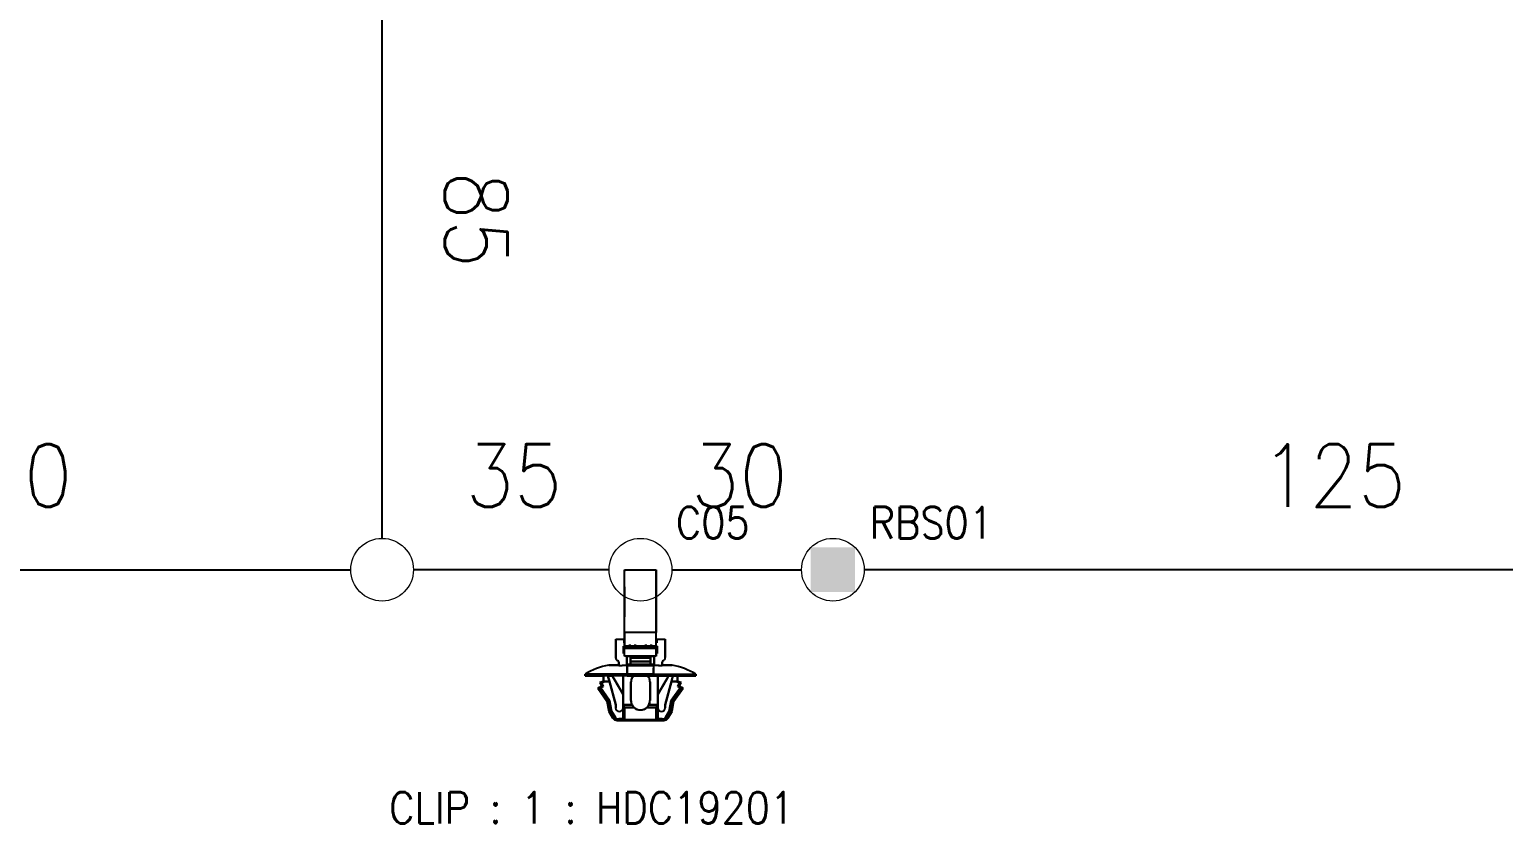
# Model space of a CAD drawing. Header units: inches. Extents: x 47316 to 59086, y 3141 to 11743.
# Drawn here: x 51035.4 to 51153, y 3653 to 3716.3 of the extents above; entities that cross this region are included whole.
import ezdxf

# ---------------------------------------------------------------- set-up
doc = ezdxf.new("R2010")
doc.units = ezdxf.units.IN
doc.header["$MEASUREMENT"] = 0
doc.styles.get("Standard").update_dxf_attribs({"font": ''})
doc.styles.get('Standard').set_extended_font_data('SimSun')
doc.linetypes.add('_VH_FELT_TAPE', pattern='A,0.4,-0.7,["FELT",Standard,S=0.3,R=0,X=-0.5,Y=-0.15],-0.7', length=1.8)

msp = doc.modelspace()

# ---------------------------------------------------------------- linework, layer by layer
at = {"color": 0, "linetype": '_VH_FELT_TAPE', "lineweight": -3, "ltscale": 5}
for p, q in [((51063.52, 3675.72), (51063.52, 3726.93)), ((51008.44, 3673.22), (51061.02, 3673.22)), ((51081.63, 3673.22), (51066.02, 3673.22)), ((51086.63, 3673.22), (51096.98, 3673.22)), ((51175.58, 3673.22), (51101.98, 3673.22))]:
    msp.add_line(p, q, dxfattribs=at)
at = {"color": 7, "ltscale": 0.378893}
msp.add_line((51082.86, 3668.22), (51082.86, 3673.22), dxfattribs=at)
at = {"color": 7, "ltscale": 0.15}
for p, q in [((51082.86, 3673.22), (51085.39, 3673.22)), ((51085.39, 3668.22), (51082.86, 3668.22)), ((51085.39, 3668.22), (51082.86, 3668.22)), ((51082.86, 3666.96), (51085.39, 3666.96)), ((51085.39, 3666.96), (51082.86, 3666.96)), ((51085.39, 3666.33), (51082.86, 3666.33)), ((51085.39, 3666.33), (51082.86, 3666.33)), ((51082.86, 3661.26), (51085.39, 3661.26)), ((51085.39, 3661.26), (51082.86, 3661.26))]:
    msp.add_line(p, q, dxfattribs=at)
at = {"color": 7, "ltscale": 0.0272}
msp.add_line((51082.86, 3673.11), (51082.86, 3673.22), dxfattribs=at)
at = {"color": 7, "ltscale": 0.37888}
msp.add_line((51082.86, 3668.22), (51082.86, 3673.22), dxfattribs=at)
at = {"color": 7, "ltscale": 0.027199}
msp.add_line((51082.86, 3673.22), (51082.86, 3673.11), dxfattribs=at)
at = {"color": 7, "ltscale": 0.378897}
msp.add_line((51085.39, 3673.22), (51085.39, 3668.22), dxfattribs=at)
at = {"color": 7, "ltscale": 0.215019}
msp.add_line((51085.39, 3669.79), (51085.39, 3673.22), dxfattribs=at)
at = {"color": 7, "ltscale": 0.315749}
msp.add_line((51085.39, 3673.22), (51085.39, 3668.65), dxfattribs=at)
at = {"color": 7, "ltscale": 0.378905}
msp.add_line((51085.39, 3668.22), (51085.39, 3673.22), dxfattribs=at)
at = {"color": 7, "ltscale": 0.315758}
msp.add_line((51085.39, 3673.22), (51085.39, 3668.65), dxfattribs=at)
at = {"color": 7, "ltscale": 0.179182}
msp.add_line((51085.39, 3669.96), (51085.39, 3672.97), dxfattribs=at)
at = {"color": 7, "ltscale": 0.142593}
msp.add_line((51082.86, 3669.46), (51082.86, 3671.86), dxfattribs=at)
at = {"color": 7, "ltscale": 0.142589}
msp.add_line((51082.86, 3671.86), (51082.86, 3669.46), dxfattribs=at)
at = {"color": 7, "ltscale": 0.026669}
for p, q in [((51085.39, 3669.96), (51085.39, 3669.51)), ((51085.39, 3669.51), (51085.39, 3669.96)), ((51085.39, 3669.79), (51085.39, 3669.34))]:
    msp.add_line(p, q, dxfattribs=at)
at = {"color": 7, "ltscale": 0.108633}
msp.add_line((51085.39, 3667.68), (51085.39, 3669.51), dxfattribs=at)
at = {"color": 7, "ltscale": 0.076392}
msp.add_line((51085.39, 3668.22), (51085.39, 3669.51), dxfattribs=at)
at = {"color": 7, "ltscale": 0.098454}
msp.add_line((51085.39, 3667.68), (51085.39, 3669.34), dxfattribs=at)
at = {"color": 7, "ltscale": 0.039999}
for p, q in [((51082.15, 3667.68), (51082.82, 3667.68)), ((51082.15, 3667.68), (51082.82, 3667.68)), ((51085.43, 3667.68), (51086.11, 3667.68)), ((51085.43, 3667.68), (51086.11, 3667.68))]:
    msp.add_line(p, q, dxfattribs=at)
at = {"color": 7, "ltscale": 0.022501}
for p, q in [((51082.15, 3667.68), (51082.15, 3667.3)), ((51082.15, 3667.3), (51082.15, 3667.68)), ((51086.11, 3667.68), (51086.11, 3667.3)), ((51086.11, 3667.68), (51086.11, 3667.3))]:
    msp.add_line(p, q, dxfattribs=at)
at = {"color": 7, "ltscale": 0.0175}
for p, q in [((51082.82, 3667.68), (51082.82, 3667.38)), ((51082.82, 3667.38), (51082.82, 3667.68)), ((51085.43, 3667.68), (51085.43, 3667.38)), ((51085.43, 3667.68), (51085.43, 3667.38)), ((51085.43, 3667.38), (51085.43, 3667.68))]:
    msp.add_line(p, q, dxfattribs=at)
at = {"color": 7, "ltscale": 0.002499}
for p, q in [((51082.82, 3667.68), (51082.86, 3667.68)), ((51085.39, 3667.68), (51085.43, 3667.68)), ((51082.78, 3667.13), (51082.82, 3667.13)), ((51082.82, 3667.13), (51082.78, 3667.13)), ((51082.82, 3667.13), (51082.78, 3667.13)), ((51082.86, 3667.38), (51082.82, 3667.38)), ((51082.82, 3667.38), (51082.86, 3667.38)), ((51082.86, 3666.58), (51082.82, 3666.58)), ((51082.82, 3666.58), (51082.86, 3666.58)), ((51082.86, 3666.58), (51082.82, 3666.58)), ((51085.43, 3667.38), (51085.39, 3667.38)), ((51085.39, 3667.38), (51085.43, 3667.38)), ((51085.43, 3666.58), (51085.39, 3666.58)), ((51085.39, 3666.58), (51085.43, 3666.58)), ((51085.43, 3666.58), (51085.39, 3666.58)), ((51085.47, 3667.13), (51085.43, 3667.13)), ((51085.47, 3667.13), (51085.43, 3667.13))]:
    msp.add_line(p, q, dxfattribs=at)
at = {"color": 7, "ltscale": 2.6e-05}
for p, q in [((51082.82, 3667.68), (51082.82, 3667.68)), ((51085.43, 3667.68), (51085.43, 3667.68))]:
    msp.add_line(p, q, dxfattribs=at)
at = {"color": 7, "ltscale": 0.0644}
for p, q in [((51082.86, 3668.22), (51082.86, 3667.14)), ((51082.86, 3667.14), (51082.86, 3668.22)), ((51085.39, 3667.14), (51085.39, 3668.22)), ((51085.39, 3667.14), (51085.39, 3668.22))]:
    msp.add_line(p, q, dxfattribs=at)
at = {"color": 7, "ltscale": 0.057913}
msp.add_line((51085.39, 3667.68), (51085.39, 3668.65), dxfattribs=at)
at = {"color": 7, "ltscale": 0.025}
for p, q in [((51086.11, 3667.26), (51086.11, 3667.68)), ((51083.29, 3667.14), (51083.71, 3667.14)), ((51083.29, 3667.14), (51083.71, 3667.14)), ((51084.55, 3667.14), (51084.97, 3667.14)), ((51084.55, 3667.14), (51084.97, 3667.14)), ((51084.55, 3667.13), (51084.97, 3667.13))]:
    msp.add_line(p, q, dxfattribs=at)
at = {"color": 7, "ltscale": 0.064999}
for p, q in [((51082.15, 3667.3), (51082.15, 3666.21)), ((51082.15, 3666.21), (51082.15, 3667.3)), ((51086.11, 3667.3), (51086.11, 3666.21)), ((51086.11, 3667.3), (51086.11, 3666.21))]:
    msp.add_line(p, q, dxfattribs=at)
at = {"color": 7, "ltscale": 0.035001}
for p, q in [((51082.78, 3666.54), (51082.78, 3667.13)), ((51082.78, 3666.54), (51082.78, 3667.13)), ((51082.78, 3667.13), (51082.78, 3666.54)), ((51085.47, 3667.13), (51085.47, 3666.54)), ((51085.47, 3666.54), (51085.47, 3667.13)), ((51085.18, 3664.77), (51085.18, 3665.36)), ((51085.18, 3664.77), (51085.18, 3665.36))]:
    msp.add_line(p, q, dxfattribs=at)
at = {"color": 7, "ltscale": 0.004999}
for p, q in [((51082.86, 3666.54), (51082.78, 3666.54)), ((51082.78, 3666.54), (51082.86, 3666.54)), ((51085.47, 3666.54), (51085.39, 3666.54)), ((51085.39, 3666.54), (51085.47, 3666.54))]:
    msp.add_line(p, q, dxfattribs=at)
at = {"color": 7, "ltscale": 0.032501}
for p, q in [((51082.82, 3667.13), (51082.82, 3666.58)), ((51082.82, 3666.58), (51082.82, 3667.13)), ((51085.43, 3667.13), (51085.43, 3666.58)), ((51085.43, 3667.13), (51085.43, 3666.58))]:
    msp.add_line(p, q, dxfattribs=at)
at = {"color": 7, "ltscale": 0.154999}
for p, q in [((51085.43, 3667.13), (51082.82, 3667.13)), ((51082.82, 3667.13), (51085.43, 3667.13))]:
    msp.add_line(p, q, dxfattribs=at)
at = {"color": 7, "ltscale": 0.0375}
for p, q in [((51082.86, 3666.33), (51082.86, 3666.96)), ((51082.86, 3666.33), (51082.86, 3666.96)), ((51085.39, 3666.96), (51085.39, 3666.33)), ((51085.39, 3666.33), (51085.39, 3666.96))]:
    msp.add_line(p, q, dxfattribs=at)
at = {"color": 7, "ltscale": 0.0075}
for p, q in [((51083.29, 3667.26), (51083.29, 3667.13)), ((51083.29, 3667.13), (51083.29, 3667.26)), ((51083.71, 3667.13), (51083.71, 3667.26)), ((51083.71, 3667.26), (51083.71, 3667.13)), ((51084.55, 3667.26), (51084.55, 3667.13)), ((51084.55, 3667.13), (51084.55, 3667.26)), ((51084.97, 3667.13), (51084.97, 3667.26)), ((51084.97, 3667.26), (51084.97, 3667.13)), ((51079.71, 3664.9), (51079.71, 3664.77)), ((51079.71, 3664.77), (51079.71, 3664.9)), ((51083.07, 3664.77), (51083.07, 3664.9)), ((51083.07, 3664.9), (51083.07, 3664.77)), ((51085.18, 3664.9), (51085.18, 3664.77)), ((51085.18, 3664.77), (51085.18, 3664.9)), ((51088.55, 3664.9), (51088.55, 3664.77)), ((51088.55, 3664.77), (51088.55, 3664.9)), ((51082.39, 3661.2), (51082.39, 3661.32)), ((51082.39, 3661.2), (51082.39, 3661.32)), ((51085.52, 3661.2), (51085.52, 3661.32)), ((51085.87, 3661.32), (51085.87, 3661.2)), ((51085.87, 3661.32), (51085.87, 3661.2))]:
    msp.add_line(p, q, dxfattribs=at)
at = {"color": 7, "ltscale": 0.000368}
msp.add_line((51083.29, 3667.14), (51083.29, 3667.13), dxfattribs=at)
at = {"color": 7, "ltscale": 0.023056}
msp.add_line((51083.32, 3667.13), (51083.71, 3667.13), dxfattribs=at)
at = {"color": 7, "ltscale": 0.000322}
msp.add_line((51084.55, 3667.13), (51084.55, 3667.14), dxfattribs=at)
at = {"color": 7, "ltscale": 0.002502}
msp.add_line((51085.39, 3666.54), (51085.39, 3666.58), dxfattribs=at)
at = {"color": 7, "ltscale": 0.021939}
msp.add_line((51085.43, 3667.13), (51085.43, 3666.76), dxfattribs=at)
at = {"color": 7, "ltscale": 0.010562}
msp.add_line((51085.43, 3666.58), (51085.43, 3666.76), dxfattribs=at)
at = {"color": 7, "ltscale": 0.000629}
msp.add_line((51085.46, 3667.13), (51085.47, 3667.13), dxfattribs=at)
at = {"color": 7, "ltscale": 0.0625}
msp.add_line((51086.11, 3666.21), (51086.11, 3667.26), dxfattribs=at)
at = {"color": 7, "ltscale": 0.047501}
for p, q in [((51082.4, 3665.62), (51081.6, 3665.62)), ((51081.6, 3665.62), (51082.4, 3665.62)), ((51086.65, 3665.62), (51085.85, 3665.62)), ((51085.85, 3665.62), (51086.65, 3665.62))]:
    msp.add_line(p, q, dxfattribs=at)
at = {"color": 7, "ltscale": 0.017476}
for p, q in [((51082.4, 3665.85), (51082.4, 3665.55)), ((51085.85, 3665.85), (51085.85, 3665.55))]:
    msp.add_line(p, q, dxfattribs=at)
at = {"color": 7, "ltscale": 0.017471}
for p, q in [((51082.4, 3665.55), (51082.4, 3665.85)), ((51085.85, 3665.55), (51085.85, 3665.85))]:
    msp.add_line(p, q, dxfattribs=at)
at = {"color": 7, "ltscale": 0.00369}
for p, q in [((51082.4, 3665.62), (51082.4, 3665.55)), ((51085.85, 3665.55), (51085.85, 3665.62))]:
    msp.add_line(p, q, dxfattribs=at)
at = {"color": 7, "ltscale": 0.040002}
for p, q in [((51083.03, 3665.66), (51083.03, 3666.33)), ((51083.03, 3665.66), (51083.03, 3666.33)), ((51083.03, 3666.33), (51083.03, 3665.66)), ((51085.22, 3666.33), (51085.22, 3665.66)), ((51085.22, 3665.66), (51085.22, 3666.33))]:
    msp.add_line(p, q, dxfattribs=at)
at = {"color": 7, "ltscale": 0.017502}
for p, q in [((51083.03, 3666.33), (51083.33, 3666.33)), ((51084.93, 3666.33), (51085.22, 3666.33))]:
    msp.add_line(p, q, dxfattribs=at)
at = {"color": 7, "ltscale": 0.129999}
for p, q in [((51085.22, 3665.66), (51083.03, 3665.66)), ((51083.03, 3665.66), (51085.22, 3665.66))]:
    msp.add_line(p, q, dxfattribs=at)
at = {"color": 7, "ltscale": 0.040569}
for p, q in [((51083.07, 3664.9), (51083.07, 3665.58)), ((51085.18, 3665.58), (51085.18, 3664.9))]:
    msp.add_line(p, q, dxfattribs=at)
at = {"color": 7, "ltscale": 0.125}
for p, q in [((51083.07, 3665.58), (51085.18, 3665.58)), ((51085.18, 3665.58), (51083.07, 3665.58)), ((51083.07, 3664.9), (51085.18, 3664.9)), ((51085.18, 3664.9), (51083.07, 3664.9)), ((51083.07, 3664.77), (51085.18, 3664.77)), ((51085.18, 3664.77), (51083.07, 3664.77))]:
    msp.add_line(p, q, dxfattribs=at)
at = {"color": 7, "ltscale": 0.040567}
for p, q in [((51083.07, 3665.58), (51083.07, 3664.9)), ((51085.18, 3665.58), (51085.18, 3664.9))]:
    msp.add_line(p, q, dxfattribs=at)
at = {"color": 7, "ltscale": 0.02751}
msp.add_line((51083.07, 3664.9), (51083.07, 3665.36), dxfattribs=at)
msp.add_line((51083.07, 3664.9), (51083.07, 3665.36), dxfattribs=at)
at = {"color": 7, "ltscale": 0.00087}
for p, q in [((51083.33, 3666.32), (51083.33, 3666.33)), ((51083.33, 3666.33), (51083.33, 3666.32)), ((51084.93, 3666.32), (51084.93, 3666.33)), ((51084.93, 3666.33), (51084.93, 3666.32))]:
    msp.add_line(p, q, dxfattribs=at)
at = {"color": 7, "ltscale": 0.095001}
for p, q in [((51084.93, 3666.32), (51083.33, 3666.32)), ((51083.33, 3666.32), (51084.93, 3666.32)), ((51084.93, 3666.19), (51083.33, 3666.19)), ((51083.33, 3666.19), (51084.93, 3666.19)), ((51083.33, 3665.89), (51084.93, 3665.89)), ((51084.93, 3665.89), (51083.33, 3665.89)), ((51083.33, 3665.68), (51084.93, 3665.68))]:
    msp.add_line(p, q, dxfattribs=at)
at = {"color": 7, "ltscale": 0.007443}
for p, q in [((51083.33, 3666.19), (51083.33, 3666.32)), ((51083.33, 3666.32), (51083.33, 3666.19)), ((51084.93, 3666.19), (51084.93, 3666.32)), ((51084.93, 3666.32), (51084.93, 3666.19))]:
    msp.add_line(p, q, dxfattribs=at)
at = {"color": 7, "ltscale": 0.017839}
for p, q in [((51083.33, 3665.89), (51083.33, 3666.19)), ((51083.33, 3666.19), (51083.33, 3665.89)), ((51084.93, 3665.89), (51084.93, 3666.19)), ((51084.93, 3666.19), (51084.93, 3665.89))]:
    msp.add_line(p, q, dxfattribs=at)
at = {"color": 7, "ltscale": 0.012407}
for p, q in [((51083.33, 3665.68), (51083.33, 3665.89)), ((51084.93, 3665.68), (51084.93, 3665.89))]:
    msp.add_line(p, q, dxfattribs=at)
at = {"color": 7, "ltscale": 0.013841}
for p, q in [((51083.33, 3665.89), (51083.33, 3665.66)), ((51084.93, 3665.66), (51084.93, 3665.89))]:
    msp.add_line(p, q, dxfattribs=at)
at = {"color": 7, "ltscale": 0.001447}
msp.add_line((51083.33, 3665.68), (51083.33, 3665.66), dxfattribs=at)
at = {"color": 7, "ltscale": 0.023952}
msp.add_line((51084.93, 3665.93), (51084.93, 3666.33), dxfattribs=at)
at = {"color": 7, "ltscale": 0.014789}
msp.add_line((51084.93, 3665.91), (51084.93, 3665.66), dxfattribs=at)
at = {"color": 7, "ltscale": 0.013786}
msp.add_line((51085.85, 3665.62), (51085.85, 3665.85), dxfattribs=at)
at = {"color": 7, "ltscale": 0.2}
for p, q in [((51079.71, 3664.9), (51083.07, 3664.9)), ((51083.07, 3664.9), (51079.71, 3664.9)), ((51083.07, 3664.77), (51079.71, 3664.77)), ((51083.07, 3664.77), (51079.71, 3664.77)), ((51085.18, 3664.9), (51088.55, 3664.9)), ((51085.18, 3664.9), (51088.55, 3664.9)), ((51085.18, 3664.77), (51088.55, 3664.77)), ((51088.55, 3664.77), (51085.18, 3664.77))]:
    msp.add_line(p, q, dxfattribs=at)
at = {"color": 7, "ltscale": 0.087396}
for p, q in [((51079.71, 3664.77), (51081.18, 3664.77)), ((51079.71, 3664.77), (51081.18, 3664.77)), ((51088.55, 3664.77), (51087.08, 3664.77))]:
    msp.add_line(p, q, dxfattribs=at)
at = {"color": 7, "ltscale": 0.018174}
msp.add_line((51081.18, 3664.31), (51080.89, 3664.23), dxfattribs=at)
at = {"color": 7, "ltscale": 0.000925}
msp.add_line((51080.89, 3664.23), (51080.9, 3664.23), dxfattribs=at)
at = {"color": 7, "ltscale": 0.020195}
for p, q in [((51080.89, 3664.23), (51081.01, 3663.91)), ((51081.03, 3664.23), (51081.15, 3663.91)), ((51081.15, 3663.91), (51081.03, 3664.23)), ((51087.23, 3664.23), (51087.1, 3663.91)), ((51087.1, 3663.91), (51087.23, 3664.23)), ((51087.24, 3663.91), (51087.37, 3664.23))]:
    msp.add_line(p, q, dxfattribs=at)
at = {"color": 7, "ltscale": 0.000912}
for p, q in [((51080.9, 3664.23), (51080.89, 3664.23)), ((51087.24, 3663.91), (51087.23, 3663.91))]:
    msp.add_line(p, q, dxfattribs=at)
at = {"color": 7, "ltscale": 0.002823}
msp.add_line((51080.9, 3664.23), (51080.95, 3664.23), dxfattribs=at)
at = {"color": 7, "ltscale": 0.00282}
for p, q in [((51080.95, 3664.23), (51080.9, 3664.23)), ((51087.23, 3663.91), (51087.18, 3663.91))]:
    msp.add_line(p, q, dxfattribs=at)
at = {"color": 7, "ltscale": 0.004681}
for p, q in [((51080.95, 3664.23), (51081.03, 3664.23)), ((51081.03, 3664.23), (51080.95, 3664.23))]:
    msp.add_line(p, q, dxfattribs=at)
at = {"color": 7, "ltscale": 0.018199}
for p, q in [((51081.32, 3664.31), (51081.03, 3664.23)), ((51081.03, 3664.23), (51081.32, 3664.31)), ((51086.93, 3664.31), (51087.23, 3664.23)), ((51087.23, 3664.23), (51086.93, 3664.31))]:
    msp.add_line(p, q, dxfattribs=at)
at = {"color": 7, "ltscale": 0.027499}
for p, q in [((51081.18, 3664.31), (51081.18, 3664.77)), ((51081.18, 3664.77), (51081.18, 3664.31)), ((51087.07, 3664.31), (51087.07, 3664.77)), ((51087.07, 3664.77), (51087.07, 3664.31))]:
    msp.add_line(p, q, dxfattribs=at)
at = {"color": 7, "ltscale": 0.000286}
for p, q in [((51081.18, 3664.31), (51081.19, 3664.31)), ((51081.19, 3664.31), (51081.18, 3664.31))]:
    msp.add_line(p, q, dxfattribs=at)
at = {"color": 7, "ltscale": 0.00033}
for p, q in [((51081.19, 3664.31), (51081.18, 3664.31)), ((51087.07, 3664.31), (51087.07, 3664.31)), ((51081.01, 3663.91), (51081.02, 3663.91))]:
    msp.add_line(p, q, dxfattribs=at)
at = {"color": 7, "ltscale": 0.008441}
for p, q in [((51081.18, 3664.31), (51081.32, 3664.31)), ((51081.32, 3664.31), (51081.18, 3664.31)), ((51081.01, 3663.91), (51081.15, 3663.91))]:
    msp.add_line(p, q, dxfattribs=at)
at = {"color": 7, "ltscale": 0.008432}
msp.add_line((51081.32, 3664.31), (51081.18, 3664.31), dxfattribs=at)
at = {"color": 7, "ltscale": 0.000342}
for p, q in [((51081.18, 3664.31), (51081.19, 3664.31)), ((51087.07, 3664.31), (51087.07, 3664.31))]:
    msp.add_line(p, q, dxfattribs=at)
at = {"color": 7, "ltscale": 0.002209}
msp.add_line((51081.22, 3664.31), (51081.19, 3664.31), dxfattribs=at)
at = {"color": 7, "ltscale": 0.003674}
for p, q in [((51081.19, 3664.31), (51081.25, 3664.31)), ((51087.01, 3664.31), (51087.07, 3664.31))]:
    msp.add_line(p, q, dxfattribs=at)
at = {"color": 7, "ltscale": 0.00434}
msp.add_line((51081.25, 3664.31), (51081.32, 3664.31), dxfattribs=at)
at = {"color": 7, "ltscale": 0.019785}
for p, q in [((51081.66, 3664.31), (51081.32, 3664.31)), ((51081.32, 3664.31), (51081.66, 3664.31)), ((51086.6, 3664.31), (51086.93, 3664.31)), ((51086.93, 3664.31), (51086.6, 3664.31))]:
    msp.add_line(p, q, dxfattribs=at)
at = {"color": 7, "ltscale": 0.020602}
for p, q in [((51081.53, 3664.77), (51081.88, 3664.77)), ((51081.53, 3664.77), (51081.88, 3664.77)), ((51086.72, 3664.77), (51086.38, 3664.77))]:
    msp.add_line(p, q, dxfattribs=at)
at = {"color": 7, "ltscale": 0.028456}
for p, q in [((51081.66, 3664.31), (51081.53, 3664.77)), ((51081.53, 3664.77), (51081.66, 3664.31)), ((51086.6, 3664.31), (51086.72, 3664.77)), ((51086.72, 3664.77), (51086.6, 3664.31))]:
    msp.add_line(p, q, dxfattribs=at)
at = {"color": 7, "ltscale": 0.11383}
for p, q in [((51082.15, 3662.46), (51081.66, 3664.31)), ((51081.66, 3664.31), (51082.15, 3662.46)), ((51086.11, 3662.46), (51086.6, 3664.31)), ((51086.6, 3664.31), (51086.11, 3662.46))]:
    msp.add_line(p, q, dxfattribs=at)
at = {"color": 7, "ltscale": 0.015242}
for p, q in [((51082.01, 3664.55), (51081.88, 3664.77)), ((51086.37, 3664.77), (51086.25, 3664.55))]:
    msp.add_line(p, q, dxfattribs=at)
at = {"color": 7, "ltscale": 0.015215}
msp.add_line((51081.88, 3664.77), (51082.01, 3664.55), dxfattribs=at)
at = {"color": 7, "ltscale": 0.026985}
for p, q in [((51082.23, 3664.16), (51082.01, 3664.55)), ((51086.25, 3664.55), (51086.02, 3664.16))]:
    msp.add_line(p, q, dxfattribs=at)
at = {"color": 7, "ltscale": 0.02701}
msp.add_line((51082.01, 3664.55), (51082.23, 3664.16), dxfattribs=at)
at = {"color": 7, "ltscale": 0.064963}
msp.add_line((51082.2, 3664.21), (51082.74, 3663.26), dxfattribs=at)
at = {"color": 7, "ltscale": 0.061156}
for p, q in [((51082.74, 3663.26), (51082.23, 3664.16)), ((51086.02, 3664.16), (51085.52, 3663.26))]:
    msp.add_line(p, q, dxfattribs=at)
at = {"color": 7, "ltscale": 0.061161}
msp.add_line((51082.23, 3664.16), (51082.74, 3663.26), dxfattribs=at)
at = {"color": 7, "ltscale": 0.089999}
for p, q in [((51082.74, 3663.26), (51082.74, 3664.77)), ((51082.74, 3664.77), (51082.74, 3663.26)), ((51085.52, 3664.77), (51085.52, 3663.26)), ((51085.52, 3663.26), (51085.52, 3664.77))]:
    msp.add_line(p, q, dxfattribs=at)
at = {"color": 7, "ltscale": 0.0875}
for p, q in [((51083.37, 3664.27), (51083.37, 3662.8)), ((51083.37, 3662.8), (51083.37, 3664.27)), ((51083.37, 3662.8), (51083.37, 3664.27)), ((51084.89, 3662.8), (51084.89, 3664.27)), ((51084.89, 3664.27), (51084.89, 3662.8)), ((51087.07, 3664.77), (51088.55, 3664.77))]:
    msp.add_line(p, q, dxfattribs=at)
at = {"color": 7, "ltscale": 0.065039}
msp.add_line((51085.52, 3663.26), (51086.06, 3664.21), dxfattribs=at)
at = {"color": 7, "ltscale": 0.06116}
msp.add_line((51085.52, 3663.26), (51086.02, 3664.16), dxfattribs=at)
at = {"color": 7, "ltscale": 0.040697}
msp.add_line((51085.52, 3663.42), (51085.52, 3664.1), dxfattribs=at)
at = {"color": 7, "ltscale": 0.040701}
msp.add_line((51085.52, 3664.1), (51085.52, 3663.42), dxfattribs=at)
at = {"color": 7, "ltscale": 0.02697}
msp.add_line((51086.02, 3664.16), (51086.25, 3664.55), dxfattribs=at)
at = {"color": 7, "ltscale": 0.015289}
msp.add_line((51086.25, 3664.55), (51086.37, 3664.77), dxfattribs=at)
at = {"color": 7, "ltscale": 0.020749}
msp.add_line((51086.37, 3664.77), (51086.72, 3664.77), dxfattribs=at)
at = {"color": 7, "ltscale": 0.006299}
msp.add_line((51086.93, 3664.31), (51087.04, 3664.31), dxfattribs=at)
at = {"color": 7, "ltscale": 0.006305}
msp.add_line((51087.04, 3664.31), (51086.93, 3664.31), dxfattribs=at)
at = {"color": 7, "ltscale": 0.00329}
msp.add_line((51086.95, 3664.31), (51087.01, 3664.31), dxfattribs=at)
at = {"color": 7, "ltscale": 0.006641}
msp.add_line((51087.07, 3664.31), (51086.96, 3664.31), dxfattribs=at)
at = {"color": 7, "ltscale": 0.001825}
msp.add_line((51087.07, 3664.31), (51087.04, 3664.31), dxfattribs=at)
at = {"color": 7, "ltscale": 0.002142}
msp.add_line((51087.04, 3664.31), (51087.07, 3664.31), dxfattribs=at)
at = {"color": 7, "ltscale": 0.002136}
msp.add_line((51087.07, 3664.31), (51087.04, 3664.31), dxfattribs=at)
at = {"color": 7, "ltscale": 0.018183}
msp.add_line((51087.37, 3664.23), (51087.07, 3664.31), dxfattribs=at)
at = {"color": 7, "ltscale": 0.008429}
for p, q in [((51087.23, 3664.23), (51087.37, 3664.23)), ((51081.15, 3663.91), (51081.01, 3663.91))]:
    msp.add_line(p, q, dxfattribs=at)
at = {"color": 7, "ltscale": 0.008438}
msp.add_line((51087.37, 3664.23), (51087.23, 3664.23), dxfattribs=at)
at = {"color": 7, "ltscale": 0.002185}
msp.add_line((51087.3, 3664.23), (51087.34, 3664.23), dxfattribs=at)
at = {"color": 7, "ltscale": 0.019025}
msp.add_line((51081.01, 3663.91), (51080.72, 3663.78), dxfattribs=at)
at = {"color": 7, "ltscale": 0.006177}
msp.add_line((51080.82, 3663.78), (51080.72, 3663.78), dxfattribs=at)
at = {"color": 7, "ltscale": 0.006165}
for p, q in [((51080.72, 3663.78), (51080.82, 3663.78)), ((51081.45, 3662.75), (51081.56, 3662.75)), ((51081.45, 3662.75), (51081.56, 3662.75))]:
    msp.add_line(p, q, dxfattribs=at)
at = {"color": 7, "ltscale": 0.075271}
for p, q in [((51080.72, 3663.78), (51081.45, 3662.75)), ((51081.56, 3662.75), (51080.82, 3663.78)), ((51087.43, 3663.78), (51086.7, 3662.75)), ((51086.7, 3662.75), (51087.43, 3663.78)), ((51086.8, 3662.75), (51087.54, 3663.78))]:
    msp.add_line(p, q, dxfattribs=at)
at = {"color": 7, "ltscale": 0.075264}
msp.add_line((51081.56, 3662.75), (51080.82, 3663.78), dxfattribs=at)
at = {"color": 7, "ltscale": 0.013619}
for p, q in [((51081.15, 3663.91), (51080.94, 3663.82)), ((51080.94, 3663.82), (51081.15, 3663.91)), ((51087.1, 3663.91), (51087.31, 3663.82)), ((51087.31, 3663.82), (51087.1, 3663.91))]:
    msp.add_line(p, q, dxfattribs=at)
at = {"color": 7, "ltscale": 0.074459}
for p, q in [((51080.94, 3663.82), (51081.67, 3662.8)), ((51081.67, 3662.8), (51080.94, 3663.82)), ((51087.31, 3663.82), (51086.58, 3662.8)), ((51086.58, 3662.8), (51087.31, 3663.82))]:
    msp.add_line(p, q, dxfattribs=at)
at = {"color": 7, "ltscale": 0.000327}
msp.add_line((51081.02, 3663.91), (51081.01, 3663.91), dxfattribs=at)
at = {"color": 7, "ltscale": 0.001593}
msp.add_line((51081.04, 3663.91), (51081.02, 3663.91), dxfattribs=at)
at = {"color": 7, "ltscale": 0.003809}
msp.add_line((51081.02, 3663.91), (51081.08, 3663.91), dxfattribs=at)
at = {"color": 7, "ltscale": 0.004291}
msp.add_line((51081.08, 3663.91), (51081.15, 3663.91), dxfattribs=at)
at = {"color": 7, "ltscale": 0.039936}
for p, q in [((51082.74, 3662.59), (51082.74, 3663.26)), ((51082.74, 3663.26), (51082.74, 3662.59)), ((51085.52, 3663.26), (51085.52, 3662.59)), ((51085.52, 3662.59), (51085.52, 3663.26))]:
    msp.add_line(p, q, dxfattribs=at)
at = {"color": 7, "ltscale": 0.048712}
msp.add_line((51085.52, 3662.44), (51085.52, 3663.26), dxfattribs=at)
at = {"color": 7, "ltscale": 0.004715}
msp.add_line((51087.1, 3663.91), (51087.18, 3663.91), dxfattribs=at)
at = {"color": 7, "ltscale": 0.004687}
msp.add_line((51087.18, 3663.91), (51087.1, 3663.91), dxfattribs=at)
at = {"color": 7, "ltscale": 0.002832}
msp.add_line((51087.18, 3663.91), (51087.23, 3663.91), dxfattribs=at)
at = {"color": 7, "ltscale": 0.002856}
msp.add_line((51087.24, 3663.91), (51087.19, 3663.91), dxfattribs=at)
at = {"color": 7, "ltscale": 0.002869}
msp.add_line((51087.19, 3663.91), (51087.24, 3663.91), dxfattribs=at)
at = {"color": 7, "ltscale": 0.0009}
msp.add_line((51087.23, 3663.91), (51087.24, 3663.91), dxfattribs=at)
at = {"color": 7, "ltscale": 0.019}
msp.add_line((51087.54, 3663.78), (51087.24, 3663.91), dxfattribs=at)
at = {"color": 7, "ltscale": 0.005249}
msp.add_line((51087.52, 3663.78), (51087.43, 3663.79), dxfattribs=at)
at = {"color": 7, "ltscale": 0.005222}
msp.add_line((51087.52, 3663.78), (51087.43, 3663.78), dxfattribs=at)
at = {"color": 7, "ltscale": 0.000903}
msp.add_line((51087.54, 3663.78), (51087.52, 3663.78), dxfattribs=at)
at = {"color": 7, "ltscale": 0.000916}
msp.add_line((51087.54, 3663.78), (51087.52, 3663.78), dxfattribs=at)
at = {"color": 7, "ltscale": 4.3e-05}
msp.add_line((51087.54, 3663.78), (51087.54, 3663.78), dxfattribs=at)
at = {"color": 7, "ltscale": 4.9e-05}
msp.add_line((51087.54, 3663.78), (51087.54, 3663.78), dxfattribs=at)
at = {"color": 7, "ltscale": 0.05076}
for p, q in [((51081.45, 3662.75), (51081.6, 3661.91)), ((51086.65, 3661.91), (51086.8, 3662.75))]:
    msp.add_line(p, q, dxfattribs=at)
at = {"color": 7, "ltscale": 0.002621}
for p, q in [((51081.6, 3662.77), (51081.56, 3662.75)), ((51081.56, 3662.75), (51081.6, 3662.77)), ((51086.69, 3662.75), (51086.65, 3662.77)), ((51086.65, 3662.77), (51086.69, 3662.75))]:
    msp.add_line(p, q, dxfattribs=at)
at = {"color": 7, "ltscale": 0.050769}
msp.add_line((51081.71, 3661.91), (51081.56, 3662.75), dxfattribs=at)
at = {"color": 7, "ltscale": 0.050773}
for p, q in [((51081.71, 3661.91), (51081.56, 3662.75)), ((51086.69, 3662.75), (51086.55, 3661.91)), ((51086.55, 3661.91), (51086.69, 3662.75))]:
    msp.add_line(p, q, dxfattribs=at)
at = {"color": 7, "ltscale": 0.000205}
for p, q in [((51081.61, 3662.77), (51081.6, 3662.77)), ((51081.6, 3662.77), (51081.61, 3662.77)), ((51086.65, 3662.77), (51086.65, 3662.77)), ((51086.65, 3662.77), (51086.65, 3662.77))]:
    msp.add_line(p, q, dxfattribs=at)
at = {"color": 7, "ltscale": 0.006219}
msp.add_line((51081.71, 3661.91), (51081.6, 3661.91), dxfattribs=at)
at = {"color": 7, "ltscale": 0.006223}
for p, q in [((51081.6, 3661.91), (51081.71, 3661.91)), ((51086.65, 3661.91), (51086.55, 3661.91)), ((51086.65, 3661.91), (51086.55, 3661.91))]:
    msp.add_line(p, q, dxfattribs=at)
at = {"color": 7, "ltscale": 0.034946}
for p, q in [((51081.6, 3661.91), (51081.9, 3661.4)), ((51086.35, 3661.4), (51086.65, 3661.91))]:
    msp.add_line(p, q, dxfattribs=at)
at = {"color": 7, "ltscale": 0.004321}
for p, q in [((51081.67, 3662.8), (51081.61, 3662.77)), ((51081.61, 3662.77), (51081.67, 3662.8)), ((51086.65, 3662.77), (51086.58, 3662.8)), ((51086.58, 3662.8), (51086.65, 3662.77))]:
    msp.add_line(p, q, dxfattribs=at)
at = {"color": 7, "ltscale": 0.051095}
for p, q in [((51081.67, 3662.8), (51081.82, 3661.95)), ((51081.82, 3661.95), (51081.67, 3662.8)), ((51086.58, 3662.8), (51086.43, 3661.95)), ((51086.43, 3661.95), (51086.58, 3662.8))]:
    msp.add_line(p, q, dxfattribs=at)
at = {"color": 7, "ltscale": 0.00266}
for p, q in [((51081.71, 3661.91), (51081.75, 3661.93)), ((51086.5, 3661.93), (51086.55, 3661.91))]:
    msp.add_line(p, q, dxfattribs=at)
at = {"color": 7, "ltscale": 0.002806}
for p, q in [((51081.75, 3661.93), (51081.71, 3661.91)), ((51086.55, 3661.91), (51086.5, 3661.93))]:
    msp.add_line(p, q, dxfattribs=at)
at = {"color": 7, "ltscale": 0.034163}
for p, q in [((51082, 3661.41), (51081.71, 3661.91)), ((51086.55, 3661.91), (51086.26, 3661.41))]:
    msp.add_line(p, q, dxfattribs=at)
at = {"color": 7, "ltscale": 0.000128}
for p, q in [((51081.71, 3661.91), (51081.71, 3661.91)), ((51081.71, 3661.91), (51081.71, 3661.91)), ((51086.55, 3661.91), (51086.55, 3661.91))]:
    msp.add_line(p, q, dxfattribs=at)
at = {"color": 7, "ltscale": 0.034208}
for p, q in [((51082, 3661.41), (51081.71, 3661.91)), ((51086.26, 3661.41), (51086.55, 3661.91))]:
    msp.add_line(p, q, dxfattribs=at)
at = {"color": 7, "ltscale": 0.004276}
for p, q in [((51081.75, 3661.93), (51081.82, 3661.95)), ((51081.82, 3661.95), (51081.75, 3661.93)), ((51086.5, 3661.93), (51086.43, 3661.95)), ((51086.43, 3661.95), (51086.5, 3661.93))]:
    msp.add_line(p, q, dxfattribs=at)
at = {"color": 7, "ltscale": 0.0329}
for p, q in [((51081.82, 3661.95), (51082.1, 3661.48)), ((51082.1, 3661.48), (51081.82, 3661.95)), ((51086.43, 3661.95), (51086.15, 3661.48)), ((51086.15, 3661.48), (51086.43, 3661.95))]:
    msp.add_line(p, q, dxfattribs=at)
at = {"color": 7, "ltscale": 0.014999}
for p, q in [((51082.15, 3662.21), (51082.15, 3662.46)), ((51082.15, 3662.21), (51082.15, 3662.46)), ((51082.15, 3662.46), (51082.15, 3662.21)), ((51086.11, 3662.21), (51086.11, 3662.46)), ((51086.11, 3662.46), (51086.11, 3662.21))]:
    msp.add_line(p, q, dxfattribs=at)
at = {"color": 7, "ltscale": 0.082565}
for p, q in [((51082.74, 3662.59), (51082.74, 3661.2)), ((51082.74, 3661.2), (51082.74, 3662.59)), ((51085.52, 3661.2), (51085.52, 3662.59)), ((51085.52, 3662.59), (51085.52, 3661.2))]:
    msp.add_line(p, q, dxfattribs=at)
at = {"color": 7, "ltscale": 0.041339}
for p, q in [((51083.46, 3662.44), (51082.76, 3662.44)), ((51082.76, 3662.44), (51083.46, 3662.44)), ((51085.5, 3662.44), (51084.8, 3662.44)), ((51084.8, 3662.44), (51085.5, 3662.44))]:
    msp.add_line(p, q, dxfattribs=at)
at = {"color": 7, "ltscale": 0.002635}
for p, q in [((51082.76, 3662.44), (51082.78, 3662.4)), ((51085.48, 3662.4), (51085.5, 3662.44))]:
    msp.add_line(p, q, dxfattribs=at)
at = {"color": 7, "ltscale": 0.002634}
for p, q in [((51082.78, 3662.4), (51082.76, 3662.44)), ((51085.5, 3662.44), (51085.48, 3662.4))]:
    msp.add_line(p, q, dxfattribs=at)
at = {"color": 7, "ltscale": 0.057954}
for p, q in [((51082.86, 3661.26), (51082.86, 3662.24)), ((51082.86, 3662.24), (51082.86, 3661.26)), ((51085.39, 3662.24), (51085.39, 3661.26)), ((51085.39, 3661.26), (51085.39, 3662.24))]:
    msp.add_line(p, q, dxfattribs=at)
at = {"color": 7, "ltscale": 0.044711}
for p, q in [((51082.86, 3662.24), (51083.62, 3662.24)), ((51083.62, 3662.24), (51082.86, 3662.24)), ((51084.64, 3662.24), (51085.39, 3662.24)), ((51085.39, 3662.24), (51084.64, 3662.24))]:
    msp.add_line(p, q, dxfattribs=at)
at = {"color": 7, "ltscale": 0.000598}
msp.add_line((51083.62, 3662.24), (51083.61, 3662.24), dxfattribs=at)
at = {"color": 7, "ltscale": 0.001863}
msp.add_line((51084.66, 3662.26), (51084.64, 3662.23), dxfattribs=at)
at = {"color": 7, "ltscale": 0.000505}
msp.add_line((51084.64, 3662.24), (51084.64, 3662.24), dxfattribs=at)
at = {"color": 7, "ltscale": 0.008279}
msp.add_line((51085.52, 3662.3), (51085.52, 3662.44), dxfattribs=at)
at = {"color": 7, "ltscale": 0.005516}
msp.add_line((51085.52, 3662.21), (51085.52, 3662.3), dxfattribs=at)
at = {"color": 7, "ltscale": 0.052501}
msp.add_line((51085.52, 3661.32), (51085.52, 3662.21), dxfattribs=at)
at = {"color": 7, "ltscale": 0.006168}
for p, q in [((51086.7, 3662.75), (51086.8, 3662.75)), ((51086.8, 3662.75), (51086.7, 3662.75))]:
    msp.add_line(p, q, dxfattribs=at)
at = {"color": 7, "ltscale": 0.00587}
msp.add_line((51081.9, 3661.4), (51082, 3661.41), dxfattribs=at)
at = {"color": 7, "ltscale": 0.005865}
for p, q in [((51082, 3661.41), (51081.9, 3661.4)), ((51086.35, 3661.4), (51086.26, 3661.41))]:
    msp.add_line(p, q, dxfattribs=at)
at = {"color": 7, "ltscale": 0.007092}
for p, q in [((51082, 3661.41), (51082.1, 3661.48)), ((51082.1, 3661.48), (51082, 3661.41)), ((51086.15, 3661.48), (51086.26, 3661.41)), ((51086.26, 3661.41), (51086.15, 3661.48))]:
    msp.add_line(p, q, dxfattribs=at)
at = {"color": 7, "ltscale": 0.007248}
msp.add_line((51082.39, 3661.2), (51082.26, 3661.2), dxfattribs=at)
at = {"color": 7, "ltscale": 0.001605}
msp.add_line((51082.3, 3661.2), (51082.27, 3661.2), dxfattribs=at)
at = {"color": 7, "ltscale": 0.006183}
msp.add_line((51082.28, 3661.2), (51082.39, 3661.2), dxfattribs=at)
at = {"color": 7, "ltscale": 0.004422}
msp.add_line((51082.39, 3661.2), (51082.31, 3661.2), dxfattribs=at)
at = {"color": 7, "ltscale": 0.012915}
msp.add_line((51082.31, 3661.2), (51082.53, 3661.2), dxfattribs=at)
at = {"color": 7, "ltscale": 0.020941}
for p, q in [((51082.39, 3661.32), (51082.74, 3661.32)), ((51082.74, 3661.32), (51082.39, 3661.32)), ((51082.39, 3661.2), (51082.74, 3661.2)), ((51082.74, 3661.2), (51082.39, 3661.2)), ((51085.87, 3661.32), (51085.52, 3661.32)), ((51085.52, 3661.32), (51085.87, 3661.32)), ((51085.52, 3661.2), (51085.87, 3661.2)), ((51085.87, 3661.2), (51085.52, 3661.2))]:
    msp.add_line(p, q, dxfattribs=at)
at = {"color": 7, "ltscale": 0.012512}
for p, q in [((51082.53, 3661.2), (51082.74, 3661.2)), ((51085.52, 3661.2), (51085.73, 3661.2))]:
    msp.add_line(p, q, dxfattribs=at)
at = {"color": 7, "ltscale": 0.000995}
for p, q in [((51082.74, 3661.2), (51082.75, 3661.2)), ((51082.75, 3661.2), (51082.74, 3661.2)), ((51085.5, 3661.2), (51085.52, 3661.2)), ((51085.52, 3661.2), (51085.5, 3661.2))]:
    msp.add_line(p, q, dxfattribs=at)
at = {"color": 7, "ltscale": 0.163013}
msp.add_line((51085.5, 3661.2), (51082.75, 3661.2), dxfattribs=at)
at = {"color": 7, "ltscale": 0.000399}
msp.add_line((51082.76, 3661.2), (51082.75, 3661.2), dxfattribs=at)
at = {"color": 7, "ltscale": 0.163214}
msp.add_line((51082.75, 3661.2), (51085.5, 3661.2), dxfattribs=at)
at = {"color": 7, "ltscale": 0.015717}
msp.add_line((51085.99, 3661.2), (51085.73, 3661.2), dxfattribs=at)
at = {"color": 7, "ltscale": 0.015729}
msp.add_line((51085.73, 3661.2), (51085.99, 3661.2), dxfattribs=at)
at = {"color": 7, "ltscale": 0.005864}
msp.add_line((51086.35, 3661.4), (51086.26, 3661.41), dxfattribs=at)
at = {"color": 7}
for points in [[(51083.62, 3662.24), (51083.77, 3662.13), (51083.85, 3662.09)], [(51084.4, 3662.09), (51084.49, 3662.13), (51084.64, 3662.24)], [(51082, 3661.41), (51082.07, 3661.32), (51082.16, 3661.25), (51082.27, 3661.21), (51082.39, 3661.2)], [(51082, 3661.41), (51082.05, 3661.34), (51082.13, 3661.28), (51082.23, 3661.22), (51082.39, 3661.2)], [(51085.87, 3661.2), (51085.98, 3661.21), (51086.09, 3661.26), (51086.19, 3661.32), (51086.26, 3661.41)], [(51085.87, 3661.2), (51085.98, 3661.21), (51086.09, 3661.25), (51086.17, 3661.31), (51086.26, 3661.41)]]:
    msp.add_lwpolyline(points, dxfattribs=at)
at = {"color": 0, "linetype": 'Continuous', "lineweight": 15}
for centre in [(51063.52, 3673.22), (51084.13, 3673.22), (51099.48, 3673.22)]:
    msp.add_circle(centre, 2.5, dxfattribs=at)
at = {"color": 7}
for centre, radius, start, end in [((51082.56, 3660.21), 5.49, 100.0643, 121.3266), ((51082.56, 3660.21), 5.49, 100.0643, 121.3266), ((51082.4, 3666.21), 0.253, 180, 250.5288), ((51082.4, 3666.21), 0.253, 179.9994, 250.5293), ((51082.27, 3665.85), 0.127, 42.2692, 70.4569), ((51082.27, 3665.85), 0.127, 0.3156, 70.2132), ((51082.27, 3665.85), 0.126, 0.0191, 70.5093), ((51083.05, 3658.23), 7.35, 92.4656, 95.098), ((51083.22, 3655.91), 9.68, 92.8258, 94.8248), ((51083.07, 3657.85), 7.73, 89.9937, 92.4893), ((51083.11, 3655.71), 9.88, 90.2174, 92.1704), ((51085.14, 3655.71), 9.88, 87.8296, 89.7826), ((51085.18, 3657.85), 7.73, 87.5108, 90.0061), ((51085.14, 3655.71), 9.88, 87.8296, 89.7826), ((51085.2, 3658.23), 7.35, 84.9018, 87.5345), ((51085.04, 3655.91), 9.68, 85.1752, 87.1742), ((51085.98, 3665.85), 0.127, 109.7868, 179.6844), ((51085.98, 3665.85), 0.126, 109.4903, 179.9805), ((51085.98, 3665.85), 0.127, 109.5447, 122.9575), ((51085.85, 3666.21), 0.253, 289.4707, 0.0006), ((51085.85, 3666.21), 0.253, 289.4712, 0), ((51085.85, 3666.21), 0.253, 289.4706, 0.0006), ((51085.69, 3660.21), 5.49, 58.6734, 79.9357), ((51084.13, 3664.27), 0.757, 138.1918, 180.0256), ((51084.14, 3664.26), 0.769, 138.4852, 179.6729), ((51084.13, 3664.27), 0.756, 138.1546, 162.2965), ((51084.13, 3664.27), 0.757, 359.9756, 41.8187), ((51084.12, 3664.26), 0.769, 0.3271, 41.5148), ((51084.12, 3664.27), 0.763, 0.0484, 17.9134), ((51080.81, 3663.99), 0.203, 274.3892, 288.6183), ((51080.81, 3663.99), 0.206, 274.4416, 288.4778), ((51080.69, 3664.4), 0.635, 286.4827, 293.4454), ((51080.68, 3664.43), 0.665, 286.641, 293.285), ((51087.57, 3664.43), 0.665, 246.7164, 253.3657), ((51087.56, 3664.4), 0.633, 246.5477, 253.542), ((51087.45, 3663.99), 0.205, 251.5163, 265.58), ((51087.45, 3663.99), 0.204, 251.369, 265.482), ((51082.44, 3662.21), 0.295, 180.0079, 359.9921), ((51082.44, 3662.21), 0.295, 180.0245, 359.9755), ((51083.21, 3662.59), 0.476, 179.9621, 197.2519), ((51083.19, 3662.58), 0.453, 179.4607, 197.6335), ((51083.59, 3662.74), 0.886, 202.5669, 207.3423), ((51083.6, 3662.75), 0.894, 202.5464, 207.2781), ((51084.01, 3662.96), 1.36, 207.4859, 212.3978), ((51083.99, 3662.95), 1.34, 207.5422, 212.4481), ((51084.13, 3662.8), 0.758, 180.0004, 207.5793), ((51084.13, 3662.8), 0.758, 180.0002, 194.4836), ((51084.13, 3662.8), 0.763, 180.0482, 194.6082), ((51084.13, 3662.8), 0.764, 180.056, 195.2681), ((51084.13, 3662.8), 0.764, 180.2495, 207.6029), ((51084.14, 3662.8), 0.765, 207.4251, 217.048), ((51084.13, 3662.8), 0.761, 207.6266, 217.3119), ((51084.11, 3662.78), 0.73, 217.0272, 227.8015), ((51084.13, 3662.8), 0.759, 217.297, 227.6662), ((51084.13, 3662.8), 0.767, 228.0008, 248.9015), ((51084.13, 3662.8), 0.759, 245.8372, 254.997), ((51084.13, 3662.8), 0.758, 246.5332, 253.4892), ((51084.13, 3662.81), 0.769, 249.0988, 269.934), ((51084.13, 3662.8), 0.758, 248.6458, 269.788), ((51084.13, 3662.81), 0.769, 270.0656, 290.8991), ((51084.12, 3662.8), 0.758, 270.212, 291.3542), ((51084.13, 3662.8), 0.759, 286.4348, 299.9311), ((51084.12, 3662.8), 0.767, 291.0995, 312.0045), ((51084.15, 3662.78), 0.73, 312.1985, 322.9728), ((51084.13, 3662.8), 0.759, 312.3338, 322.703), ((51084.12, 3662.8), 0.765, 322.952, 332.5749), ((51084.12, 3662.8), 0.761, 322.6881, 332.3734), ((51084.13, 3662.8), 0.758, 332.4207, 359.9996), ((51084.12, 3662.8), 0.764, 332.3971, 359.7505), ((51084.12, 3662.8), 0.763, 345.6092, 359.9512), ((51084.24, 3662.96), 1.36, 327.6018, 332.5144), ((51084.26, 3662.95), 1.34, 327.5516, 332.458), ((51084.65, 3662.75), 0.894, 332.7227, 337.4531), ((51084.66, 3662.74), 0.886, 332.658, 337.4329), ((51085.04, 3662.59), 0.476, 342.7481, 0.0379), ((51085.06, 3662.58), 0.453, 342.3635, 0.543), ((51085.81, 3662.21), 0.295, 180.0079, 359.9921), ((51085.81, 3662.21), 0.295, 180.0245, 359.9755), ((51082.27, 3661.63), 0.43, 211.1525, 269.3426), ((51082.35, 3661.62), 0.294, 210.5289, 226.9653), ((51082.47, 3661.72), 0.443, 212.9072, 223.7029), ((51082.37, 3661.64), 0.315, 226.9764, 242.3479), ((51082.35, 3661.62), 0.292, 226.6064, 243.1893), ((51082.38, 3661.66), 0.338, 242.3799, 256.6959), ((51082.37, 3661.64), 0.321, 241.8395, 256.7612), ((51082.38, 3661.68), 0.36, 256.646, 270.123), ((51082.4, 3661.85), 0.53, 259.0695, 268.209), ((51082.75, 3661.26), 0.0611, 272.6667, 292.2213), ((51082.75, 3661.26), 0.0615, 272.877, 292.2723), ((51082.71, 3661.36), 0.172, 291.1818, 300.7979), ((51082.71, 3661.36), 0.172, 291.0299, 300.6831), ((51082.58, 3661.57), 0.423, 301.0512, 311.7023), ((51082.58, 3661.59), 0.436, 301.1803, 311.5063), ((51085.67, 3661.57), 0.422, 228.3051, 238.9783), ((51085.68, 3661.59), 0.435, 228.4671, 238.8089), ((51085.54, 3661.36), 0.172, 239.2053, 248.8167), ((51085.54, 3661.36), 0.172, 239.3222, 248.9686), ((51085.5, 3661.26), 0.0611, 247.7767, 267.333), ((51085.51, 3661.26), 0.0617, 245.4196, 266.5764), ((51085.51, 3661.26), 0.0623, 245.4109, 266.316), ((51085.5, 3661.26), 0.0615, 247.7243, 267.1203), ((51085.85, 3661.85), 0.529, 271.7682, 280.8839), ((51085.87, 3661.68), 0.36, 269.881, 283.3121), ((51085.88, 3661.64), 0.32, 283.2465, 298.1596), ((51085.88, 3661.66), 0.338, 283.2641, 297.5859), ((51085.99, 3661.63), 0.43, 270.6573, 328.8491), ((51085.9, 3661.62), 0.293, 296.8155, 313.3467), ((51085.89, 3661.64), 0.315, 297.6161, 312.9808), ((51085.78, 3661.72), 0.444, 316.2941, 327.0546), ((51085.9, 3661.62), 0.294, 312.9951, 329.4663)]:
    msp.add_arc(centre, radius, start, end, dxfattribs=at)
at = {"color": 0, "linetype": 'Continuous', "lineweight": 15, "extrusion": (0, 0, -1)}
msp.add_solid([(-51097.71, 3674.99), (-51097.71, 3671.45), (-51101.25, 3674.99), (-51101.25, 3671.45)], dxfattribs=at)

# ---------------------------------------------------------------- texts
at = {"color": 7, "linetype": '_VH_FELT_TAPE', "lineweight": 18, "ltscale": 5, "insert": (51073.52, 3704.97), "char_height": 5, "width": 8.5714, "attachment_point": 1, "rotation": 270}
msp.add_mtext('\\Fromans.shx;\\W0.9000000000;\\T1.0000000000;\\o\\l85', dxfattribs=at)
at = {"color": 7, "linetype": '_VH_FELT_TAPE', "lineweight": 18, "ltscale": 5, "char_height": 5, "attachment_point": 1}
for s, insert, width in [('\\Fromans.shx;\\W0.9000000000;\\T1.0000000000;\\o\\l40', (51031.09, 3683.22), 8.5714), ('\\Fromans.shx;\\W0.9000000000;\\T1.0000000000;\\o\\l35', (51070.18, 3683.22), 8.5714), ('\\Fromans.shx;\\W0.9000000000;\\T1.0000000000;\\o\\l30', (51088.16, 3683.22), 8.5714), ('\\Fromans.shx;\\W0.9000000000;\\T1.0000000000;\\o\\l125', (51133.64, 3683.22), 12.8571)]:
    msp.add_mtext(s, dxfattribs=dict(at, insert=insert, width=width))
at = {"color": 21, "linetype": 'Continuous', "lineweight": 15, "char_height": 2.5, "attachment_point": 1}
for s, insert, width in [('\\Fromans.shx;\\W0.9000000000;\\T1.0000000000;\\o\\lC05', (51086.95, 3678.22), 6.5357), ('\\Fromans.shx;\\W0.9000000000;\\T1.0000000000;\\o\\lRBS01', (51102.41, 3678.22), 10.9286)]:
    msp.add_mtext(s, dxfattribs=dict(at, insert=insert, width=width))
at = {"color": 42, "linetype": 'Continuous', "lineweight": 15, "insert": (51064.08, 3655.49), "char_height": 2.5, "width": 38.0357, "attachment_point": 1}
msp.add_mtext('\\Fromans.shx;\\W0.9000000000;\\T1.0000000000;\\o\\lCLIP : 1 : HDC19201', dxfattribs=at)

doc.saveas('drawing.dxf')
